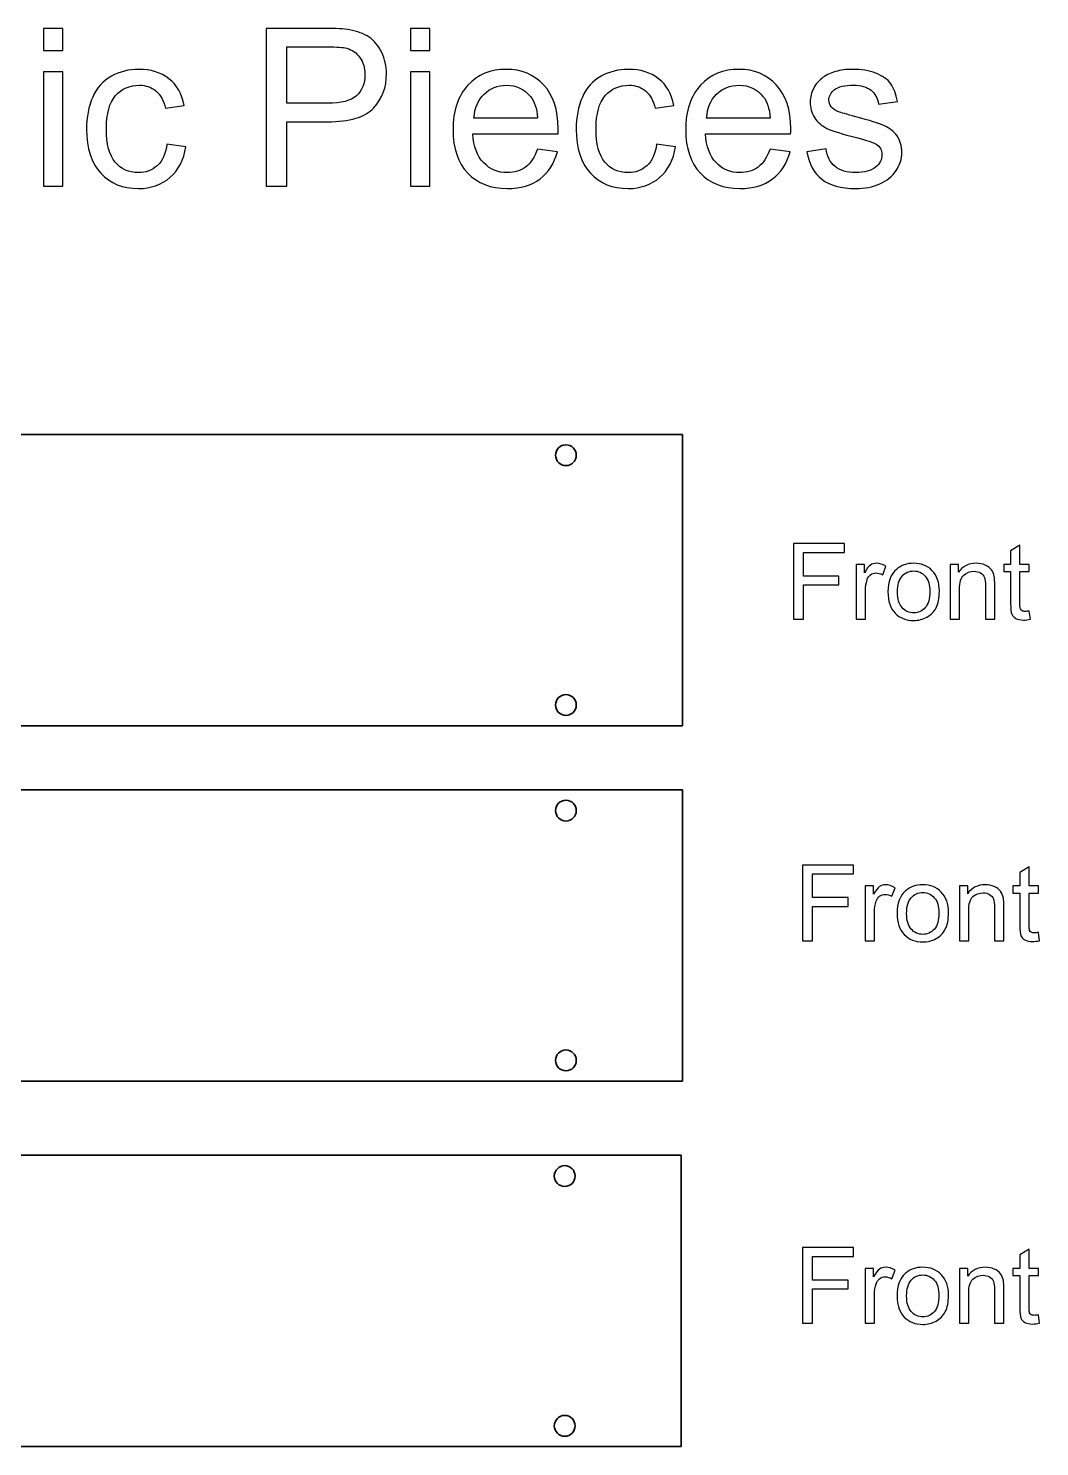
# Model space of a CAD drawing. Header units: centimetres. Extents: x 16 to 194, y -201 to 17.
# Drawn here: x 40.56 to 64.86, y -18.14 to 15.93 of the extents above; entities that cross this region are included whole.
import ezdxf

# ---------------------------------------------------------------- set-up
doc = ezdxf.new("R2010")
doc.units = ezdxf.units.CM
doc.header["$MEASUREMENT"] = 0
doc.layers.add('Layer 1', color=7, linetype='Continuous')

msp = doc.modelspace()

# ---------------------------------------------------------------- linework, layer by layer
at = {"layer": 'Layer 1', "color": 250}
for points, knots in [([(40.92168, 15.39809), (40.92168, 15.39809), (40.92168, 15.92726), (40.92168, 15.92726), (40.92168, 15.92726), (41.38735, 15.92726), (41.38735, 15.92726), (41.38735, 15.92726), (41.38735, 15.39809), (41.38735, 15.39809), (41.38735, 15.39809), (40.92168, 15.39809), (40.92168, 15.39809)], [0, 0, 0, 0, 0.25, 0.25, 0.25, 0.5, 0.5, 0.5, 0.75, 0.75, 0.75, 1, 1, 1, 1]), ([(46.27155, 12.13842), (46.27155, 12.13842), (46.27155, 15.92726), (46.27155, 15.92726), (46.27155, 15.92726), (47.70206, 15.92726), (47.70206, 15.92726), (47.95342, 15.92726), (48.14568, 15.91491), (48.27886, 15.8911), (48.46495, 15.86023), (48.62105, 15.80114), (48.74717, 15.71471), (48.87329, 15.62739), (48.97471, 15.50569), (49.05144, 15.34958), (49.12817, 15.19348), (49.16609, 15.0215), (49.16609, 14.83364), (49.16609, 14.51262), (49.06379, 14.24009), (48.85829, 14.01784), (48.65368, 13.79471), (48.28238, 13.68359), (47.74616, 13.68359), (47.74616, 13.68359), (46.77426, 13.68359), (46.77426, 13.68359), (46.77426, 13.68359), (46.77426, 12.13842), (46.77426, 12.13842), (46.77426, 12.13842), (46.27155, 12.13842), (46.27155, 12.13842)], [0, 0, 0, 0, 0.09090909, 0.09090909, 0.09090909, 0.18181818, 0.18181818, 0.18181818, 0.27272727, 0.27272727, 0.27272727, 0.36363636, 0.36363636, 0.36363636, 0.45454545, 0.45454545, 0.45454545, 0.54545455, 0.54545455, 0.54545455, 0.63636364, 0.63636364, 0.63636364, 0.72727273, 0.72727273, 0.72727273, 0.81818182, 0.81818182, 0.81818182, 0.90909091, 0.90909091, 0.90909091, 1, 1, 1, 1]), ([(49.74288, 15.39809), (49.74288, 15.39809), (49.74288, 15.92726), (49.74288, 15.92726), (49.74288, 15.92726), (50.20855, 15.92726), (50.20855, 15.92726), (50.20855, 15.92726), (50.20855, 15.39809), (50.20855, 15.39809), (50.20855, 15.39809), (49.74288, 15.39809), (49.74288, 15.39809)], [0, 0, 0, 0, 0.25, 0.25, 0.25, 0.5, 0.5, 0.5, 0.75, 0.75, 0.75, 1, 1, 1, 1]), ([(46.77426, 14.12809), (46.77426, 14.12809), (47.75322, 14.12809), (47.75322, 14.12809), (48.07777, 14.12809), (48.30708, 14.18806), (48.44378, 14.30889), (48.5796, 14.42971), (48.64751, 14.59905), (48.64751, 14.81865), (48.64751, 14.97652), (48.60782, 15.11234), (48.52756, 15.22523), (48.44731, 15.33812), (48.34147, 15.41308), (48.21095, 15.44924), (48.12628, 15.47129), (47.97017, 15.48276), (47.74351, 15.48276), (47.74351, 15.48276), (46.77426, 15.48276), (46.77426, 15.48276), (46.77426, 15.48276), (46.77426, 14.12809), (46.77426, 14.12809)], [0, 0, 0, 0, 0.125, 0.125, 0.125, 0.25, 0.25, 0.25, 0.375, 0.375, 0.375, 0.5, 0.5, 0.5, 0.625, 0.625, 0.625, 0.75, 0.75, 0.75, 0.875, 0.875, 0.875, 1, 1, 1, 1]), ([(40.92168, 12.13842), (40.92168, 12.13842), (40.92168, 14.8848), (40.92168, 14.8848), (40.92168, 14.8848), (41.38735, 14.8848), (41.38735, 14.8848), (41.38735, 14.8848), (41.38735, 12.13842), (41.38735, 12.13842), (41.38735, 12.13842), (40.92168, 12.13842), (40.92168, 12.13842)], [0, 0, 0, 0, 0.25, 0.25, 0.25, 0.5, 0.5, 0.5, 0.75, 0.75, 0.75, 1, 1, 1, 1]), ([(43.89119, 13.14384), (43.89119, 13.14384), (44.34627, 13.08034), (44.34627, 13.08034), (44.296, 12.76725), (44.169, 12.52295), (43.96351, 12.34568), (43.75801, 12.16841), (43.50489, 12.08021), (43.20592, 12.08021), (42.83109, 12.08021), (42.52946, 12.2028), (42.30192, 12.44798), (42.0735, 12.69316), (41.95973, 13.04418), (41.95973, 13.50102), (41.95973, 13.79736), (42.00912, 14.05577), (42.10701, 14.27802), (42.20491, 14.49939), (42.35396, 14.66607), (42.55504, 14.77632), (42.75524, 14.88744), (42.97308, 14.94301), (43.20944, 14.94301), (43.50666, 14.94301), (43.75096, 14.86804), (43.93969, 14.71723), (44.12931, 14.56641), (44.25102, 14.3521), (44.30394, 14.07517), (44.30394, 14.07517), (43.85414, 14.00638), (43.85414, 14.00638), (43.81093, 14.19071), (43.73508, 14.32917), (43.62484, 14.42266), (43.51548, 14.51526), (43.38319, 14.562), (43.22796, 14.562), (42.99337, 14.562), (42.80287, 14.47822), (42.65558, 14.31065), (42.50918, 14.1422), (42.43598, 13.87762), (42.43598, 13.51425), (42.43598, 13.1456), (42.50653, 12.87837), (42.64764, 12.71168), (42.78964, 12.545), (42.97396, 12.46121), (43.20062, 12.46121), (43.38407, 12.46121), (43.53664, 12.51677), (43.65835, 12.62878), (43.78094, 12.73991), (43.85855, 12.91189), (43.89119, 13.14384)], [0, 0, 0, 0, 0.05263158, 0.05263158, 0.05263158, 0.10526316, 0.10526316, 0.10526316, 0.15789474, 0.15789474, 0.15789474, 0.21052632, 0.21052632, 0.21052632, 0.26315789, 0.26315789, 0.26315789, 0.31578947, 0.31578947, 0.31578947, 0.36842105, 0.36842105, 0.36842105, 0.42105263, 0.42105263, 0.42105263, 0.47368421, 0.47368421, 0.47368421, 0.52631579, 0.52631579, 0.52631579, 0.57894737, 0.57894737, 0.57894737, 0.63157895, 0.63157895, 0.63157895, 0.68421053, 0.68421053, 0.68421053, 0.73684211, 0.73684211, 0.73684211, 0.78947368, 0.78947368, 0.78947368, 0.84210526, 0.84210526, 0.84210526, 0.89473684, 0.89473684, 0.89473684, 0.94736842, 0.94736842, 0.94736842, 1, 1, 1, 1]), ([(49.74288, 12.13842), (49.74288, 12.13842), (49.74288, 14.8848), (49.74288, 14.8848), (49.74288, 14.8848), (50.20855, 14.8848), (50.20855, 14.8848), (50.20855, 14.8848), (50.20855, 12.13842), (50.20855, 12.13842), (50.20855, 12.13842), (49.74288, 12.13842), (49.74288, 12.13842)], [0, 0, 0, 0, 0.25, 0.25, 0.25, 0.5, 0.5, 0.5, 0.75, 0.75, 0.75, 1, 1, 1, 1]), ([(52.79176, 13.02742), (52.79176, 13.02742), (53.2733, 12.96392), (53.2733, 12.96392), (53.19834, 12.68434), (53.05811, 12.4665), (52.8535, 12.31216), (52.64889, 12.15782), (52.38783, 12.08021), (52.06945, 12.08021), (51.66905, 12.08021), (51.35155, 12.20368), (51.11695, 12.45063), (50.88235, 12.69669), (50.76505, 13.0433), (50.76505, 13.48868), (50.76505, 13.94905), (50.88323, 14.30712), (51.12048, 14.56112), (51.35772, 14.816), (51.66552, 14.94301), (52.04387, 14.94301), (52.40988, 14.94301), (52.70886, 14.81865), (52.94081, 14.56906), (53.17276, 14.31947), (53.28918, 13.96846), (53.28918, 13.51602), (53.28918, 13.48868), (53.2883, 13.44723), (53.28653, 13.39255), (53.28653, 13.39255), (51.2413, 13.39255), (51.2413, 13.39255), (51.25894, 13.0918), (51.34361, 12.86073), (51.49707, 12.7011), (51.64964, 12.54147), (51.84102, 12.46121), (52.06945, 12.46121), (52.23966, 12.46121), (52.38518, 12.50619), (52.50513, 12.59615), (52.62596, 12.68611), (52.72121, 12.82986), (52.79176, 13.02742)], [0, 0, 0, 0, 0.06666667, 0.06666667, 0.06666667, 0.13333333, 0.13333333, 0.13333333, 0.2, 0.2, 0.2, 0.26666667, 0.26666667, 0.26666667, 0.33333333, 0.33333333, 0.33333333, 0.4, 0.4, 0.4, 0.46666667, 0.46666667, 0.46666667, 0.53333333, 0.53333333, 0.53333333, 0.6, 0.6, 0.6, 0.66666667, 0.66666667, 0.66666667, 0.73333333, 0.73333333, 0.73333333, 0.8, 0.8, 0.8, 0.86666667, 0.86666667, 0.86666667, 0.93333333, 0.93333333, 0.93333333, 1, 1, 1, 1]), ([(55.65544, 13.14384), (55.65544, 13.14384), (56.11052, 13.08034), (56.11052, 13.08034), (56.06025, 12.76725), (55.93325, 12.52295), (55.72776, 12.34568), (55.52226, 12.16841), (55.26914, 12.08021), (54.97017, 12.08021), (54.59534, 12.08021), (54.29371, 12.2028), (54.06617, 12.44798), (53.83775, 12.69316), (53.72398, 13.04418), (53.72398, 13.50102), (53.72398, 13.79736), (53.77337, 14.05577), (53.87126, 14.27802), (53.96916, 14.49939), (54.11821, 14.66607), (54.31929, 14.77632), (54.51949, 14.88744), (54.73733, 14.94301), (54.97369, 14.94301), (55.27091, 14.94301), (55.51521, 14.86804), (55.70394, 14.71723), (55.89356, 14.56641), (56.01527, 14.3521), (56.06819, 14.07517), (56.06819, 14.07517), (55.61839, 14.00638), (55.61839, 14.00638), (55.57518, 14.19071), (55.49933, 14.32917), (55.38909, 14.42266), (55.27973, 14.51526), (55.14744, 14.562), (54.99221, 14.562), (54.75762, 14.562), (54.56712, 14.47822), (54.41983, 14.31065), (54.27343, 14.1422), (54.20023, 13.87762), (54.20023, 13.51425), (54.20023, 13.1456), (54.27078, 12.87837), (54.41189, 12.71168), (54.55389, 12.545), (54.73821, 12.46121), (54.96487, 12.46121), (55.14832, 12.46121), (55.30089, 12.51677), (55.4226, 12.62878), (55.54519, 12.73991), (55.6228, 12.91189), (55.65544, 13.14384)], [0, 0, 0, 0, 0.05263158, 0.05263158, 0.05263158, 0.10526316, 0.10526316, 0.10526316, 0.15789474, 0.15789474, 0.15789474, 0.21052632, 0.21052632, 0.21052632, 0.26315789, 0.26315789, 0.26315789, 0.31578947, 0.31578947, 0.31578947, 0.36842105, 0.36842105, 0.36842105, 0.42105263, 0.42105263, 0.42105263, 0.47368421, 0.47368421, 0.47368421, 0.52631579, 0.52631579, 0.52631579, 0.57894737, 0.57894737, 0.57894737, 0.63157895, 0.63157895, 0.63157895, 0.68421053, 0.68421053, 0.68421053, 0.73684211, 0.73684211, 0.73684211, 0.78947368, 0.78947368, 0.78947368, 0.84210526, 0.84210526, 0.84210526, 0.89473684, 0.89473684, 0.89473684, 0.94736842, 0.94736842, 0.94736842, 1, 1, 1, 1]), ([(58.38064, 13.02742), (58.38064, 13.02742), (58.86218, 12.96392), (58.86218, 12.96392), (58.78722, 12.68434), (58.64699, 12.4665), (58.44238, 12.31216), (58.23777, 12.15782), (57.97671, 12.08021), (57.65833, 12.08021), (57.25793, 12.08021), (56.94043, 12.20368), (56.70583, 12.45063), (56.47123, 12.69669), (56.35393, 13.0433), (56.35393, 13.48868), (56.35393, 13.94905), (56.47211, 14.30712), (56.70936, 14.56112), (56.9466, 14.816), (57.2544, 14.94301), (57.63275, 14.94301), (57.99876, 14.94301), (58.29774, 14.81865), (58.52969, 14.56906), (58.76164, 14.31947), (58.87806, 13.96846), (58.87806, 13.51602), (58.87806, 13.48868), (58.87718, 13.44723), (58.87541, 13.39255), (58.87541, 13.39255), (56.83018, 13.39255), (56.83018, 13.39255), (56.84782, 13.0918), (56.93249, 12.86073), (57.08595, 12.7011), (57.23852, 12.54147), (57.4299, 12.46121), (57.65833, 12.46121), (57.82854, 12.46121), (57.97406, 12.50619), (58.09401, 12.59615), (58.21484, 12.68611), (58.31009, 12.82986), (58.38064, 13.02742)], [0, 0, 0, 0, 0.06666667, 0.06666667, 0.06666667, 0.13333333, 0.13333333, 0.13333333, 0.2, 0.2, 0.2, 0.26666667, 0.26666667, 0.26666667, 0.33333333, 0.33333333, 0.33333333, 0.4, 0.4, 0.4, 0.46666667, 0.46666667, 0.46666667, 0.53333333, 0.53333333, 0.53333333, 0.6, 0.6, 0.6, 0.66666667, 0.66666667, 0.66666667, 0.73333333, 0.73333333, 0.73333333, 0.8, 0.8, 0.8, 0.86666667, 0.86666667, 0.86666667, 0.93333333, 0.93333333, 0.93333333, 1, 1, 1, 1]), ([(59.26523, 12.95863), (59.26523, 12.95863), (59.72561, 13.03271), (59.72561, 13.03271), (59.75118, 12.84839), (59.8235, 12.70727), (59.94168, 12.6085), (60.05986, 12.5106), (60.22567, 12.46121), (60.43734, 12.46121), (60.65165, 12.46121), (60.8104, 12.50443), (60.91447, 12.59174), (61.01766, 12.67817), (61.06969, 12.78048), (61.06969, 12.89777), (61.06969, 13.00273), (61.02295, 13.08563), (60.93034, 13.1456), (60.86508, 13.18705), (60.70633, 13.23909), (60.45409, 13.30347), (60.11366, 13.38902), (59.87818, 13.4631), (59.74589, 13.52572), (59.61448, 13.58922), (59.51482, 13.67565), (59.44691, 13.78678), (59.379, 13.89702), (59.34461, 14.01961), (59.34461, 14.15366), (59.34461, 14.27625), (59.37283, 14.38914), (59.42839, 14.49321), (59.48484, 14.59728), (59.56068, 14.68371), (59.65682, 14.7525), (59.72913, 14.80542), (59.82791, 14.8504), (59.95227, 14.88744), (60.0775, 14.92448), (60.21068, 14.94301), (60.35355, 14.94301), (60.56875, 14.94301), (60.75748, 14.91214), (60.91976, 14.84952), (61.08292, 14.78778), (61.20286, 14.70312), (61.28048, 14.59728), (61.35721, 14.49057), (61.411, 14.34857), (61.44011, 14.17042), (61.44011, 14.17042), (60.98502, 14.10692), (60.98502, 14.10692), (60.96474, 14.2498), (60.90477, 14.3618), (60.80599, 14.44206), (60.70721, 14.52232), (60.56786, 14.562), (60.38707, 14.562), (60.17452, 14.562), (60.02194, 14.52673), (59.9311, 14.45617), (59.84026, 14.38562), (59.7944, 14.30271), (59.7944, 14.20834), (59.7944, 14.14837), (59.81292, 14.09369), (59.85084, 14.04519), (59.88877, 13.9958), (59.94786, 13.95434), (60.029, 13.92171), (60.07574, 13.90407), (60.21156, 13.86439), (60.4391, 13.80265), (60.76718, 13.71534), (60.99649, 13.64302), (61.12702, 13.58746), (61.25755, 13.53189), (61.35985, 13.44987), (61.43393, 13.34404), (61.5089, 13.23732), (61.54594, 13.10503), (61.54594, 12.94628), (61.54594, 12.79194), (61.50096, 12.64642), (61.41012, 12.50972), (61.31928, 12.37302), (61.18875, 12.26718), (61.01854, 12.19222), (60.84744, 12.11725), (60.6543, 12.08021), (60.4391, 12.08021), (60.08279, 12.08021), (59.81027, 12.1543), (59.6233, 12.30158), (59.43633, 12.44975), (59.31727, 12.66847), (59.26523, 12.95863)], [0, 0, 0, 0, 0.03030303, 0.03030303, 0.03030303, 0.06060606, 0.06060606, 0.06060606, 0.09090909, 0.09090909, 0.09090909, 0.12121212, 0.12121212, 0.12121212, 0.15151515, 0.15151515, 0.15151515, 0.18181818, 0.18181818, 0.18181818, 0.21212121, 0.21212121, 0.21212121, 0.24242424, 0.24242424, 0.24242424, 0.27272727, 0.27272727, 0.27272727, 0.3030303, 0.3030303, 0.3030303, 0.33333333, 0.33333333, 0.33333333, 0.36363636, 0.36363636, 0.36363636, 0.39393939, 0.39393939, 0.39393939, 0.42424242, 0.42424242, 0.42424242, 0.45454545, 0.45454545, 0.45454545, 0.48484848, 0.48484848, 0.48484848, 0.51515152, 0.51515152, 0.51515152, 0.54545455, 0.54545455, 0.54545455, 0.57575758, 0.57575758, 0.57575758, 0.60606061, 0.60606061, 0.60606061, 0.63636364, 0.63636364, 0.63636364, 0.66666667, 0.66666667, 0.66666667, 0.6969697, 0.6969697, 0.6969697, 0.72727273, 0.72727273, 0.72727273, 0.75757576, 0.75757576, 0.75757576, 0.78787879, 0.78787879, 0.78787879, 0.81818182, 0.81818182, 0.81818182, 0.84848485, 0.84848485, 0.84848485, 0.87878788, 0.87878788, 0.87878788, 0.90909091, 0.90909091, 0.90909091, 0.93939394, 0.93939394, 0.93939394, 0.96969697, 0.96969697, 0.96969697, 1, 1, 1, 1]), ([(51.26776, 13.77355), (51.26776, 13.77355), (52.79705, 13.77355), (52.79705, 13.77355), (52.77677, 14.00462), (52.71768, 14.17748), (52.62155, 14.29301), (52.47426, 14.47205), (52.282, 14.562), (52.04652, 14.562), (51.83309, 14.562), (51.65405, 14.49057), (51.50853, 14.34769), (51.36389, 14.20482), (51.28364, 14.01344), (51.26776, 13.77355)], [0, 0, 0, 0, 0.2, 0.2, 0.2, 0.4, 0.4, 0.4, 0.6, 0.6, 0.6, 0.8, 0.8, 0.8, 1, 1, 1, 1]), ([(56.85664, 13.77355), (56.85664, 13.77355), (58.38593, 13.77355), (58.38593, 13.77355), (58.36565, 14.00462), (58.30656, 14.17748), (58.21043, 14.29301), (58.06314, 14.47205), (57.87088, 14.562), (57.6354, 14.562), (57.42197, 14.562), (57.24293, 14.49057), (57.09741, 14.34769), (56.95277, 14.20482), (56.87252, 14.01344), (56.85664, 13.77355)], [0, 0, 0, 0, 0.2, 0.2, 0.2, 0.4, 0.4, 0.4, 0.6, 0.6, 0.6, 0.8, 0.8, 0.8, 1, 1, 1, 1]), ([(58.94095, 1.73108), (58.94095, 1.73108), (58.94095, 3.54972), (58.94095, 3.54972), (58.94095, 3.54972), (60.16777, 3.54972), (60.16777, 3.54972), (60.16777, 3.54972), (60.16777, 3.33636), (60.16777, 3.33636), (60.16777, 3.33636), (59.18225, 3.33636), (59.18225, 3.33636), (59.18225, 3.33636), (59.18225, 2.76994), (59.18225, 2.76994), (59.18225, 2.76994), (60.03569, 2.76994), (60.03569, 2.76994), (60.03569, 2.76994), (60.03569, 2.55658), (60.03569, 2.55658), (60.03569, 2.55658), (59.18225, 2.55658), (59.18225, 2.55658), (59.18225, 2.55658), (59.18225, 1.73108), (59.18225, 1.73108), (59.18225, 1.73108), (58.94095, 1.73108), (58.94095, 1.73108)], [0, 0, 0, 0, 0.1, 0.1, 0.1, 0.2, 0.2, 0.2, 0.3, 0.3, 0.3, 0.4, 0.4, 0.4, 0.5, 0.5, 0.5, 0.6, 0.6, 0.6, 0.7, 0.7, 0.7, 0.8, 0.8, 0.8, 0.9, 0.9, 0.9, 1, 1, 1, 1]), ([(64.60811, 1.93047), (64.60811, 1.93047), (64.63859, 1.7332), (64.63859, 1.7332), (64.57594, 1.72007), (64.51963, 1.7133), (64.47053, 1.7133), (64.38967, 1.7133), (64.32702, 1.726), (64.28214, 1.75182), (64.23769, 1.77765), (64.20637, 1.81109), (64.18816, 1.853), (64.16996, 1.89491), (64.16107, 1.98296), (64.16107, 2.11716), (64.16107, 2.11716), (64.16107, 2.87662), (64.16107, 2.87662), (64.16107, 2.87662), (63.99597, 2.87662), (63.99597, 2.87662), (63.99597, 2.87662), (63.99597, 3.04934), (63.99597, 3.04934), (63.99597, 3.04934), (64.16107, 3.04934), (64.16107, 3.04934), (64.16107, 3.04934), (64.16107, 3.37531), (64.16107, 3.37531), (64.16107, 3.37531), (64.38459, 3.5095), (64.38459, 3.5095), (64.38459, 3.5095), (64.38459, 3.04934), (64.38459, 3.04934), (64.38459, 3.04934), (64.60811, 3.04934), (64.60811, 3.04934), (64.60811, 3.04934), (64.60811, 2.87662), (64.60811, 2.87662), (64.60811, 2.87662), (64.38459, 2.87662), (64.38459, 2.87662), (64.38459, 2.87662), (64.38459, 2.10446), (64.38459, 2.10446), (64.38459, 2.04054), (64.3884, 1.99947), (64.39644, 1.98127), (64.40406, 1.96307), (64.41676, 1.94867), (64.43454, 1.93767), (64.45232, 1.92708), (64.47772, 1.92158), (64.51074, 1.92158), (64.5353, 1.92158), (64.56789, 1.92454), (64.60811, 1.93047)], [0, 0, 0, 0, 0.05, 0.05, 0.05, 0.1, 0.1, 0.1, 0.15, 0.15, 0.15, 0.2, 0.2, 0.2, 0.25, 0.25, 0.25, 0.3, 0.3, 0.3, 0.35, 0.35, 0.35, 0.4, 0.4, 0.4, 0.45, 0.45, 0.45, 0.5, 0.5, 0.5, 0.55, 0.55, 0.55, 0.6, 0.6, 0.6, 0.65, 0.65, 0.65, 0.7, 0.7, 0.7, 0.75, 0.75, 0.75, 0.8, 0.8, 0.8, 0.85, 0.85, 0.85, 0.9, 0.9, 0.9, 0.95, 0.95, 0.95, 1, 1, 1, 1]), ([(60.44929, 1.73108), (60.44929, 1.73108), (60.44929, 3.04934), (60.44929, 3.04934), (60.44929, 3.04934), (60.64995, 3.04934), (60.64995, 3.04934), (60.64995, 3.04934), (60.64995, 2.84741), (60.64995, 2.84741), (60.70117, 2.94097), (60.74859, 3.00277), (60.79219, 3.03241), (60.83579, 3.06246), (60.88363, 3.07728), (60.9357, 3.07728), (61.01105, 3.07728), (61.08768, 3.05357), (61.16557, 3.00658), (61.16557, 3.00658), (61.08598, 2.80042), (61.08598, 2.80042), (61.0318, 2.8309), (60.97761, 2.84614), (60.92342, 2.84614), (60.87474, 2.84614), (60.83114, 2.83132), (60.79261, 2.80211), (60.75409, 2.7729), (60.72657, 2.73226), (60.71006, 2.68019), (60.68509, 2.60103), (60.67281, 2.51425), (60.67281, 2.41984), (60.67281, 2.41984), (60.67281, 1.73108), (60.67281, 1.73108), (60.67281, 1.73108), (60.44929, 1.73108), (60.44929, 1.73108)], [0, 0, 0, 0, 0.07692308, 0.07692308, 0.07692308, 0.15384615, 0.15384615, 0.15384615, 0.23076923, 0.23076923, 0.23076923, 0.30769231, 0.30769231, 0.30769231, 0.38461538, 0.38461538, 0.38461538, 0.46153846, 0.46153846, 0.46153846, 0.53846154, 0.53846154, 0.53846154, 0.61538462, 0.61538462, 0.61538462, 0.69230769, 0.69230769, 0.69230769, 0.76923077, 0.76923077, 0.76923077, 0.84615385, 0.84615385, 0.84615385, 0.92307692, 0.92307692, 0.92307692, 1, 1, 1, 1]), ([(61.21383, 2.39021), (61.21383, 2.63363), (61.28156, 2.81397), (61.41745, 2.93123), (61.53048, 3.0286), (61.66891, 3.07728), (61.8319, 3.07728), (62.01266, 3.07728), (62.16083, 3.01801), (62.27597, 2.89948), (62.3907, 2.78137), (62.44827, 2.61754), (62.44827, 2.40884), (62.44827, 2.2395), (62.42287, 2.10658), (62.37207, 2.00963), (62.32127, 1.91269), (62.24719, 1.83734), (62.14982, 1.78357), (62.05288, 1.72981), (61.94662, 1.70314), (61.8319, 1.70314), (61.64732, 1.70314), (61.49831, 1.76198), (61.38443, 1.88009), (61.27056, 1.9982), (61.21383, 2.16838), (61.21383, 2.39021)], [0, 0, 0, 0, 0.11111111, 0.11111111, 0.11111111, 0.22222222, 0.22222222, 0.22222222, 0.33333333, 0.33333333, 0.33333333, 0.44444444, 0.44444444, 0.44444444, 0.55555556, 0.55555556, 0.55555556, 0.66666667, 0.66666667, 0.66666667, 0.77777778, 0.77777778, 0.77777778, 0.88888889, 0.88888889, 0.88888889, 1, 1, 1, 1]), ([(62.71031, 1.73108), (62.71031, 1.73108), (62.71031, 3.04934), (62.71031, 3.04934), (62.71031, 3.04934), (62.91097, 3.04934), (62.91097, 3.04934), (62.91097, 3.04934), (62.91097, 2.86223), (62.91097, 2.86223), (63.00749, 3.00574), (63.14719, 3.07728), (63.32965, 3.07728), (63.40923, 3.07728), (63.48205, 3.06289), (63.54851, 3.03452), (63.61497, 3.00616), (63.66493, 2.96848), (63.69795, 2.92234), (63.73097, 2.8762), (63.75425, 2.82116), (63.76737, 2.75766), (63.77542, 2.71618), (63.77965, 2.64379), (63.77965, 2.54049), (63.77965, 2.54049), (63.77965, 1.73108), (63.77965, 1.73108), (63.77965, 1.73108), (63.55613, 1.73108), (63.55613, 1.73108), (63.55613, 1.73108), (63.55613, 2.53203), (63.55613, 2.53203), (63.55613, 2.62304), (63.54766, 2.6912), (63.53031, 2.73607), (63.51295, 2.78095), (63.48205, 2.81693), (63.43802, 2.84402), (63.39399, 2.87069), (63.34192, 2.88424), (63.28266, 2.88424), (63.18783, 2.88424), (63.10613, 2.85418), (63.03712, 2.79365), (62.96812, 2.73353), (62.93383, 2.61881), (62.93383, 2.45032), (62.93383, 2.45032), (62.93383, 1.73108), (62.93383, 1.73108), (62.93383, 1.73108), (62.71031, 1.73108), (62.71031, 1.73108)], [0, 0, 0, 0, 0.05555556, 0.05555556, 0.05555556, 0.11111111, 0.11111111, 0.11111111, 0.16666667, 0.16666667, 0.16666667, 0.22222222, 0.22222222, 0.22222222, 0.27777778, 0.27777778, 0.27777778, 0.33333333, 0.33333333, 0.33333333, 0.38888889, 0.38888889, 0.38888889, 0.44444444, 0.44444444, 0.44444444, 0.5, 0.5, 0.5, 0.55555556, 0.55555556, 0.55555556, 0.61111111, 0.61111111, 0.61111111, 0.66666667, 0.66666667, 0.66666667, 0.72222222, 0.72222222, 0.72222222, 0.77777778, 0.77777778, 0.77777778, 0.83333333, 0.83333333, 0.83333333, 0.88888889, 0.88888889, 0.88888889, 0.94444444, 0.94444444, 0.94444444, 1, 1, 1, 1]), ([(61.44243, 2.38979), (61.44243, 2.2213), (61.47926, 2.09515), (61.55292, 2.01175), (61.627, 1.92793), (61.71971, 1.88602), (61.8319, 1.88602), (61.94281, 1.88602), (62.0351, 1.92793), (62.10918, 2.01217), (62.18284, 2.09642), (62.21967, 2.22469), (62.21967, 2.39698), (62.21967, 2.55954), (62.18242, 2.68273), (62.10833, 2.76613), (62.03425, 2.84995), (61.94196, 2.89186), (61.8319, 2.89186), (61.71971, 2.89186), (61.627, 2.85037), (61.55292, 2.76698), (61.47926, 2.68358), (61.44243, 2.55785), (61.44243, 2.38979)], [0, 0, 0, 0, 0.125, 0.125, 0.125, 0.25, 0.25, 0.25, 0.375, 0.375, 0.375, 0.5, 0.5, 0.5, 0.625, 0.625, 0.625, 0.75, 0.75, 0.75, 0.875, 0.875, 0.875, 1, 1, 1, 1]), ([(59.15951, -5.9916), (59.15951, -5.9916), (59.15951, -4.17296), (59.15951, -4.17296), (59.15951, -4.17296), (60.38633, -4.17296), (60.38633, -4.17296), (60.38633, -4.17296), (60.38633, -4.38632), (60.38633, -4.38632), (60.38633, -4.38632), (59.40081, -4.38632), (59.40081, -4.38632), (59.40081, -4.38632), (59.40081, -4.95274), (59.40081, -4.95274), (59.40081, -4.95274), (60.25425, -4.95274), (60.25425, -4.95274), (60.25425, -4.95274), (60.25425, -5.1661), (60.25425, -5.1661), (60.25425, -5.1661), (59.40081, -5.1661), (59.40081, -5.1661), (59.40081, -5.1661), (59.40081, -5.9916), (59.40081, -5.9916), (59.40081, -5.9916), (59.15951, -5.9916), (59.15951, -5.9916)], [0, 0, 0, 0, 0.1, 0.1, 0.1, 0.2, 0.2, 0.2, 0.3, 0.3, 0.3, 0.4, 0.4, 0.4, 0.5, 0.5, 0.5, 0.6, 0.6, 0.6, 0.7, 0.7, 0.7, 0.8, 0.8, 0.8, 0.9, 0.9, 0.9, 1, 1, 1, 1]), ([(64.82667, -5.79221), (64.82667, -5.79221), (64.85715, -5.98948), (64.85715, -5.98948), (64.7945, -6.00261), (64.73819, -6.00938), (64.68909, -6.00938), (64.60823, -6.00938), (64.54558, -5.99668), (64.5007, -5.97086), (64.45625, -5.94503), (64.42493, -5.91159), (64.40672, -5.86968), (64.38852, -5.82777), (64.37963, -5.73972), (64.37963, -5.60552), (64.37963, -5.60552), (64.37963, -4.84606), (64.37963, -4.84606), (64.37963, -4.84606), (64.21453, -4.84606), (64.21453, -4.84606), (64.21453, -4.84606), (64.21453, -4.67334), (64.21453, -4.67334), (64.21453, -4.67334), (64.37963, -4.67334), (64.37963, -4.67334), (64.37963, -4.67334), (64.37963, -4.34737), (64.37963, -4.34737), (64.37963, -4.34737), (64.60315, -4.21318), (64.60315, -4.21318), (64.60315, -4.21318), (64.60315, -4.67334), (64.60315, -4.67334), (64.60315, -4.67334), (64.82667, -4.67334), (64.82667, -4.67334), (64.82667, -4.67334), (64.82667, -4.84606), (64.82667, -4.84606), (64.82667, -4.84606), (64.60315, -4.84606), (64.60315, -4.84606), (64.60315, -4.84606), (64.60315, -5.61822), (64.60315, -5.61822), (64.60315, -5.68214), (64.60696, -5.72321), (64.615, -5.74141), (64.62262, -5.75961), (64.63532, -5.77401), (64.6531, -5.78501), (64.67088, -5.7956), (64.69628, -5.8011), (64.7293, -5.8011), (64.75386, -5.8011), (64.78645, -5.79814), (64.82667, -5.79221)], [0, 0, 0, 0, 0.05, 0.05, 0.05, 0.1, 0.1, 0.1, 0.15, 0.15, 0.15, 0.2, 0.2, 0.2, 0.25, 0.25, 0.25, 0.3, 0.3, 0.3, 0.35, 0.35, 0.35, 0.4, 0.4, 0.4, 0.45, 0.45, 0.45, 0.5, 0.5, 0.5, 0.55, 0.55, 0.55, 0.6, 0.6, 0.6, 0.65, 0.65, 0.65, 0.7, 0.7, 0.7, 0.75, 0.75, 0.75, 0.8, 0.8, 0.8, 0.85, 0.85, 0.85, 0.9, 0.9, 0.9, 0.95, 0.95, 0.95, 1, 1, 1, 1]), ([(60.66785, -5.9916), (60.66785, -5.9916), (60.66785, -4.67334), (60.66785, -4.67334), (60.66785, -4.67334), (60.86851, -4.67334), (60.86851, -4.67334), (60.86851, -4.67334), (60.86851, -4.87527), (60.86851, -4.87527), (60.91973, -4.78171), (60.96715, -4.71991), (61.01075, -4.69027), (61.05435, -4.66022), (61.10219, -4.6454), (61.15426, -4.6454), (61.22961, -4.6454), (61.30624, -4.66911), (61.38413, -4.7161), (61.38413, -4.7161), (61.30454, -4.92226), (61.30454, -4.92226), (61.25036, -4.89178), (61.19617, -4.87654), (61.14198, -4.87654), (61.0933, -4.87654), (61.0497, -4.89136), (61.01117, -4.92057), (60.97265, -4.94978), (60.94513, -4.99042), (60.92862, -5.04249), (60.90365, -5.12165), (60.89137, -5.20843), (60.89137, -5.30284), (60.89137, -5.30284), (60.89137, -5.9916), (60.89137, -5.9916), (60.89137, -5.9916), (60.66785, -5.9916), (60.66785, -5.9916)], [0, 0, 0, 0, 0.07692308, 0.07692308, 0.07692308, 0.15384615, 0.15384615, 0.15384615, 0.23076923, 0.23076923, 0.23076923, 0.30769231, 0.30769231, 0.30769231, 0.38461538, 0.38461538, 0.38461538, 0.46153846, 0.46153846, 0.46153846, 0.53846154, 0.53846154, 0.53846154, 0.61538462, 0.61538462, 0.61538462, 0.69230769, 0.69230769, 0.69230769, 0.76923077, 0.76923077, 0.76923077, 0.84615385, 0.84615385, 0.84615385, 0.92307692, 0.92307692, 0.92307692, 1, 1, 1, 1]), ([(61.43239, -5.33247), (61.43239, -5.08905), (61.50012, -4.90871), (61.63601, -4.79145), (61.74904, -4.69408), (61.88747, -4.6454), (62.05046, -4.6454), (62.23122, -4.6454), (62.37939, -4.70467), (62.49453, -4.8232), (62.60926, -4.94131), (62.66683, -5.10514), (62.66683, -5.31384), (62.66683, -5.48318), (62.64143, -5.6161), (62.59063, -5.71305), (62.53983, -5.80999), (62.46575, -5.88534), (62.36838, -5.93911), (62.27144, -5.99287), (62.16518, -6.01954), (62.05046, -6.01954), (61.86588, -6.01954), (61.71687, -5.9607), (61.60299, -5.84259), (61.48912, -5.72448), (61.43239, -5.5543), (61.43239, -5.33247)], [0, 0, 0, 0, 0.11111111, 0.11111111, 0.11111111, 0.22222222, 0.22222222, 0.22222222, 0.33333333, 0.33333333, 0.33333333, 0.44444444, 0.44444444, 0.44444444, 0.55555556, 0.55555556, 0.55555556, 0.66666667, 0.66666667, 0.66666667, 0.77777778, 0.77777778, 0.77777778, 0.88888889, 0.88888889, 0.88888889, 1, 1, 1, 1]), ([(62.92887, -5.9916), (62.92887, -5.9916), (62.92887, -4.67334), (62.92887, -4.67334), (62.92887, -4.67334), (63.12953, -4.67334), (63.12953, -4.67334), (63.12953, -4.67334), (63.12953, -4.86045), (63.12953, -4.86045), (63.22605, -4.71694), (63.36575, -4.6454), (63.54821, -4.6454), (63.62779, -4.6454), (63.70061, -4.65979), (63.76707, -4.68816), (63.83353, -4.71652), (63.88349, -4.7542), (63.91651, -4.80034), (63.94953, -4.84648), (63.97281, -4.90152), (63.98593, -4.96502), (63.99398, -5.0065), (63.99821, -5.07889), (63.99821, -5.18219), (63.99821, -5.18219), (63.99821, -5.9916), (63.99821, -5.9916), (63.99821, -5.9916), (63.77469, -5.9916), (63.77469, -5.9916), (63.77469, -5.9916), (63.77469, -5.19065), (63.77469, -5.19065), (63.77469, -5.09964), (63.76622, -5.03148), (63.74887, -4.98661), (63.73151, -4.94173), (63.70061, -4.90575), (63.65658, -4.87866), (63.61255, -4.85199), (63.56048, -4.83844), (63.50122, -4.83844), (63.40639, -4.83844), (63.32469, -4.8685), (63.25568, -4.92903), (63.18668, -4.98915), (63.15239, -5.10387), (63.15239, -5.27236), (63.15239, -5.27236), (63.15239, -5.9916), (63.15239, -5.9916), (63.15239, -5.9916), (62.92887, -5.9916), (62.92887, -5.9916)], [0, 0, 0, 0, 0.05555556, 0.05555556, 0.05555556, 0.11111111, 0.11111111, 0.11111111, 0.16666667, 0.16666667, 0.16666667, 0.22222222, 0.22222222, 0.22222222, 0.27777778, 0.27777778, 0.27777778, 0.33333333, 0.33333333, 0.33333333, 0.38888889, 0.38888889, 0.38888889, 0.44444444, 0.44444444, 0.44444444, 0.5, 0.5, 0.5, 0.55555556, 0.55555556, 0.55555556, 0.61111111, 0.61111111, 0.61111111, 0.66666667, 0.66666667, 0.66666667, 0.72222222, 0.72222222, 0.72222222, 0.77777778, 0.77777778, 0.77777778, 0.83333333, 0.83333333, 0.83333333, 0.88888889, 0.88888889, 0.88888889, 0.94444444, 0.94444444, 0.94444444, 1, 1, 1, 1]), ([(61.66099, -5.33289), (61.66099, -5.50138), (61.69782, -5.62753), (61.77148, -5.71093), (61.84556, -5.79475), (61.93827, -5.83666), (62.05046, -5.83666), (62.16137, -5.83666), (62.25366, -5.79475), (62.32774, -5.71051), (62.4014, -5.62626), (62.43823, -5.49799), (62.43823, -5.3257), (62.43823, -5.16314), (62.40098, -5.03995), (62.32689, -4.95655), (62.25281, -4.87273), (62.16052, -4.83082), (62.05046, -4.83082), (61.93827, -4.83082), (61.84556, -4.87231), (61.77148, -4.9557), (61.69782, -5.0391), (61.66099, -5.16483), (61.66099, -5.33289)], [0, 0, 0, 0, 0.125, 0.125, 0.125, 0.25, 0.25, 0.25, 0.375, 0.375, 0.375, 0.5, 0.5, 0.5, 0.625, 0.625, 0.625, 0.75, 0.75, 0.75, 0.875, 0.875, 0.875, 1, 1, 1, 1]), ([(59.15951, -15.1801), (59.15951, -15.1801), (59.15951, -13.36146), (59.15951, -13.36146), (59.15951, -13.36146), (60.38633, -13.36146), (60.38633, -13.36146), (60.38633, -13.36146), (60.38633, -13.57482), (60.38633, -13.57482), (60.38633, -13.57482), (59.40081, -13.57482), (59.40081, -13.57482), (59.40081, -13.57482), (59.40081, -14.14124), (59.40081, -14.14124), (59.40081, -14.14124), (60.25425, -14.14124), (60.25425, -14.14124), (60.25425, -14.14124), (60.25425, -14.3546), (60.25425, -14.3546), (60.25425, -14.3546), (59.40081, -14.3546), (59.40081, -14.3546), (59.40081, -14.3546), (59.40081, -15.1801), (59.40081, -15.1801), (59.40081, -15.1801), (59.15951, -15.1801), (59.15951, -15.1801)], [0, 0, 0, 0, 0.1, 0.1, 0.1, 0.2, 0.2, 0.2, 0.3, 0.3, 0.3, 0.4, 0.4, 0.4, 0.5, 0.5, 0.5, 0.6, 0.6, 0.6, 0.7, 0.7, 0.7, 0.8, 0.8, 0.8, 0.9, 0.9, 0.9, 1, 1, 1, 1]), ([(64.82667, -14.98071), (64.82667, -14.98071), (64.85715, -15.17798), (64.85715, -15.17798), (64.7945, -15.19111), (64.73819, -15.19788), (64.68909, -15.19788), (64.60823, -15.19788), (64.54558, -15.18518), (64.5007, -15.15936), (64.45625, -15.13353), (64.42493, -15.10009), (64.40672, -15.05818), (64.38852, -15.01627), (64.37963, -14.92822), (64.37963, -14.79402), (64.37963, -14.79402), (64.37963, -14.03456), (64.37963, -14.03456), (64.37963, -14.03456), (64.21453, -14.03456), (64.21453, -14.03456), (64.21453, -14.03456), (64.21453, -13.86184), (64.21453, -13.86184), (64.21453, -13.86184), (64.37963, -13.86184), (64.37963, -13.86184), (64.37963, -13.86184), (64.37963, -13.53587), (64.37963, -13.53587), (64.37963, -13.53587), (64.60315, -13.40168), (64.60315, -13.40168), (64.60315, -13.40168), (64.60315, -13.86184), (64.60315, -13.86184), (64.60315, -13.86184), (64.82667, -13.86184), (64.82667, -13.86184), (64.82667, -13.86184), (64.82667, -14.03456), (64.82667, -14.03456), (64.82667, -14.03456), (64.60315, -14.03456), (64.60315, -14.03456), (64.60315, -14.03456), (64.60315, -14.80672), (64.60315, -14.80672), (64.60315, -14.87064), (64.60696, -14.91171), (64.615, -14.92991), (64.62262, -14.94811), (64.63532, -14.96251), (64.6531, -14.97351), (64.67088, -14.9841), (64.69628, -14.9896), (64.7293, -14.9896), (64.75386, -14.9896), (64.78645, -14.98664), (64.82667, -14.98071)], [0, 0, 0, 0, 0.05, 0.05, 0.05, 0.1, 0.1, 0.1, 0.15, 0.15, 0.15, 0.2, 0.2, 0.2, 0.25, 0.25, 0.25, 0.3, 0.3, 0.3, 0.35, 0.35, 0.35, 0.4, 0.4, 0.4, 0.45, 0.45, 0.45, 0.5, 0.5, 0.5, 0.55, 0.55, 0.55, 0.6, 0.6, 0.6, 0.65, 0.65, 0.65, 0.7, 0.7, 0.7, 0.75, 0.75, 0.75, 0.8, 0.8, 0.8, 0.85, 0.85, 0.85, 0.9, 0.9, 0.9, 0.95, 0.95, 0.95, 1, 1, 1, 1]), ([(60.66785, -15.1801), (60.66785, -15.1801), (60.66785, -13.86184), (60.66785, -13.86184), (60.66785, -13.86184), (60.86851, -13.86184), (60.86851, -13.86184), (60.86851, -13.86184), (60.86851, -14.06377), (60.86851, -14.06377), (60.91973, -13.97021), (60.96715, -13.90841), (61.01075, -13.87877), (61.05435, -13.84872), (61.10219, -13.8339), (61.15426, -13.8339), (61.22961, -13.8339), (61.30624, -13.85761), (61.38413, -13.9046), (61.38413, -13.9046), (61.30454, -14.11076), (61.30454, -14.11076), (61.25036, -14.08028), (61.19617, -14.06504), (61.14198, -14.06504), (61.0933, -14.06504), (61.0497, -14.07986), (61.01117, -14.10907), (60.97265, -14.13828), (60.94513, -14.17892), (60.92862, -14.23099), (60.90365, -14.31015), (60.89137, -14.39693), (60.89137, -14.49134), (60.89137, -14.49134), (60.89137, -15.1801), (60.89137, -15.1801), (60.89137, -15.1801), (60.66785, -15.1801), (60.66785, -15.1801)], [0, 0, 0, 0, 0.07692308, 0.07692308, 0.07692308, 0.15384615, 0.15384615, 0.15384615, 0.23076923, 0.23076923, 0.23076923, 0.30769231, 0.30769231, 0.30769231, 0.38461538, 0.38461538, 0.38461538, 0.46153846, 0.46153846, 0.46153846, 0.53846154, 0.53846154, 0.53846154, 0.61538462, 0.61538462, 0.61538462, 0.69230769, 0.69230769, 0.69230769, 0.76923077, 0.76923077, 0.76923077, 0.84615385, 0.84615385, 0.84615385, 0.92307692, 0.92307692, 0.92307692, 1, 1, 1, 1]), ([(61.43239, -14.52097), (61.43239, -14.27755), (61.50012, -14.09721), (61.63601, -13.97995), (61.74904, -13.88258), (61.88747, -13.8339), (62.05046, -13.8339), (62.23122, -13.8339), (62.37939, -13.89317), (62.49453, -14.0117), (62.60926, -14.12981), (62.66683, -14.29364), (62.66683, -14.50234), (62.66683, -14.67168), (62.64143, -14.8046), (62.59063, -14.90155), (62.53983, -14.99849), (62.46575, -15.07384), (62.36838, -15.12761), (62.27144, -15.18137), (62.16518, -15.20804), (62.05046, -15.20804), (61.86588, -15.20804), (61.71687, -15.1492), (61.60299, -15.03109), (61.48912, -14.91298), (61.43239, -14.7428), (61.43239, -14.52097)], [0, 0, 0, 0, 0.11111111, 0.11111111, 0.11111111, 0.22222222, 0.22222222, 0.22222222, 0.33333333, 0.33333333, 0.33333333, 0.44444444, 0.44444444, 0.44444444, 0.55555556, 0.55555556, 0.55555556, 0.66666667, 0.66666667, 0.66666667, 0.77777778, 0.77777778, 0.77777778, 0.88888889, 0.88888889, 0.88888889, 1, 1, 1, 1]), ([(62.92887, -15.1801), (62.92887, -15.1801), (62.92887, -13.86184), (62.92887, -13.86184), (62.92887, -13.86184), (63.12953, -13.86184), (63.12953, -13.86184), (63.12953, -13.86184), (63.12953, -14.04895), (63.12953, -14.04895), (63.22605, -13.90544), (63.36575, -13.8339), (63.54821, -13.8339), (63.62779, -13.8339), (63.70061, -13.84829), (63.76707, -13.87666), (63.83353, -13.90502), (63.88349, -13.9427), (63.91651, -13.98884), (63.94953, -14.03498), (63.97281, -14.09002), (63.98593, -14.15352), (63.99398, -14.195), (63.99821, -14.26739), (63.99821, -14.37069), (63.99821, -14.37069), (63.99821, -15.1801), (63.99821, -15.1801), (63.99821, -15.1801), (63.77469, -15.1801), (63.77469, -15.1801), (63.77469, -15.1801), (63.77469, -14.37915), (63.77469, -14.37915), (63.77469, -14.28814), (63.76622, -14.21998), (63.74887, -14.17511), (63.73151, -14.13023), (63.70061, -14.09425), (63.65658, -14.06716), (63.61255, -14.04049), (63.56048, -14.02694), (63.50122, -14.02694), (63.40639, -14.02694), (63.32469, -14.057), (63.25568, -14.11753), (63.18668, -14.17765), (63.15239, -14.29237), (63.15239, -14.46086), (63.15239, -14.46086), (63.15239, -15.1801), (63.15239, -15.1801), (63.15239, -15.1801), (62.92887, -15.1801), (62.92887, -15.1801)], [0, 0, 0, 0, 0.05555556, 0.05555556, 0.05555556, 0.11111111, 0.11111111, 0.11111111, 0.16666667, 0.16666667, 0.16666667, 0.22222222, 0.22222222, 0.22222222, 0.27777778, 0.27777778, 0.27777778, 0.33333333, 0.33333333, 0.33333333, 0.38888889, 0.38888889, 0.38888889, 0.44444444, 0.44444444, 0.44444444, 0.5, 0.5, 0.5, 0.55555556, 0.55555556, 0.55555556, 0.61111111, 0.61111111, 0.61111111, 0.66666667, 0.66666667, 0.66666667, 0.72222222, 0.72222222, 0.72222222, 0.77777778, 0.77777778, 0.77777778, 0.83333333, 0.83333333, 0.83333333, 0.88888889, 0.88888889, 0.88888889, 0.94444444, 0.94444444, 0.94444444, 1, 1, 1, 1]), ([(61.66099, -14.52139), (61.66099, -14.68988), (61.69782, -14.81603), (61.77148, -14.89943), (61.84556, -14.98325), (61.93827, -15.02516), (62.05046, -15.02516), (62.16137, -15.02516), (62.25366, -14.98325), (62.32774, -14.89901), (62.4014, -14.81476), (62.43823, -14.68649), (62.43823, -14.5142), (62.43823, -14.35164), (62.40098, -14.22845), (62.32689, -14.14505), (62.25281, -14.06123), (62.16052, -14.01932), (62.05046, -14.01932), (61.93827, -14.01932), (61.84556, -14.06081), (61.77148, -14.1442), (61.69782, -14.2276), (61.66099, -14.35333), (61.66099, -14.52139)], [0, 0, 0, 0, 0.125, 0.125, 0.125, 0.25, 0.25, 0.25, 0.375, 0.375, 0.375, 0.5, 0.5, 0.5, 0.625, 0.625, 0.625, 0.75, 0.75, 0.75, 0.875, 0.875, 0.875, 1, 1, 1, 1])]:
    msp.add_open_spline(points, degree=3, knots=knots, dxfattribs=at)
at = {"layer": 'Layer 1', "lineweight": 35}
for points in [[(20.27623, 6.17273), (20.27623, 6.17273), (56.27623, 6.17273), (56.27623, 6.17273)], [(56.27623, 6.17273), (56.27623, 6.17273), (56.27623, -0.82727), (56.27623, -0.82727)], [(56.27623, -0.82727), (56.27623, -0.82727), (20.27623, -0.82727), (20.27623, -0.82727)], [(20.27623, -2.36443), (20.27623, -2.36443), (56.27623, -2.36443), (56.27623, -2.36443)], [(56.27623, -2.36443), (56.27623, -2.36443), (56.27623, -9.36443), (56.27623, -9.36443)], [(56.27623, -9.36443), (56.27623, -9.36443), (20.27623, -9.36443), (20.27623, -9.36443)], [(38.74756, -11.14334), (38.74756, -11.14334), (56.24756, -11.14334), (56.24756, -11.14334)], [(56.24756, -11.14334), (56.24756, -11.14334), (56.24756, -18.14334), (56.24756, -18.14334)], [(56.24756, -18.14334), (56.24756, -18.14334), (20.24756, -18.14334), (20.24756, -18.14334)]]:
    msp.add_open_spline(points, degree=3, dxfattribs=at)
for points in [[(53.72623, 5.67273), (53.72623, 5.8108), (53.6143, 5.92273), (53.47623, 5.92273), (53.33816, 5.92273), (53.22623, 5.8108), (53.22623, 5.67273), (53.22623, 5.53466), (53.33816, 5.42273), (53.47623, 5.42273), (53.6143, 5.42273), (53.72623, 5.53465), (53.72623, 5.67273)], [(53.72623, -0.32727), (53.72623, -0.1892), (53.6143, -0.07727), (53.47623, -0.07727), (53.33816, -0.07727), (53.22623, -0.1892), (53.22623, -0.32727), (53.22623, -0.46534), (53.33816, -0.57727), (53.47623, -0.57727), (53.6143, -0.57727), (53.72623, -0.46535), (53.72623, -0.32727)], [(53.72623, -2.86443), (53.72623, -2.72636), (53.6143, -2.61443), (53.47623, -2.61443), (53.33816, -2.61443), (53.22623, -2.72636), (53.22623, -2.86443), (53.22623, -3.0025), (53.33816, -3.11443), (53.47623, -3.11443), (53.6143, -3.11443), (53.72623, -3.00251), (53.72623, -2.86443)], [(53.72623, -8.86443), (53.72623, -8.72636), (53.6143, -8.61443), (53.47623, -8.61443), (53.33816, -8.61443), (53.22623, -8.72636), (53.22623, -8.86443), (53.22623, -9.0025), (53.33816, -9.11443), (53.47623, -9.11443), (53.6143, -9.11443), (53.72623, -9.00251), (53.72623, -8.86443)], [(53.69756, -11.64334), (53.69756, -11.50527), (53.58563, -11.39334), (53.44756, -11.39334), (53.30949, -11.39334), (53.19756, -11.50527), (53.19756, -11.64334), (53.19756, -11.78141), (53.30949, -11.89334), (53.44756, -11.89334), (53.58563, -11.89334), (53.69756, -11.78142), (53.69756, -11.64334)], [(53.69756, -17.64334), (53.69756, -17.50527), (53.58563, -17.39334), (53.44756, -17.39334), (53.30949, -17.39334), (53.19756, -17.50527), (53.19756, -17.64334), (53.19756, -17.78141), (53.30949, -17.89334), (53.44756, -17.89334), (53.58563, -17.89334), (53.69756, -17.78142), (53.69756, -17.64334)]]:
    msp.add_open_spline(points, degree=3, knots=[0, 0, 0, 0, 0.25, 0.25, 0.25, 0.5, 0.5, 0.5, 0.75, 0.75, 0.75, 1, 1, 1, 1], dxfattribs=at)

doc.saveas('drawing.dxf')
